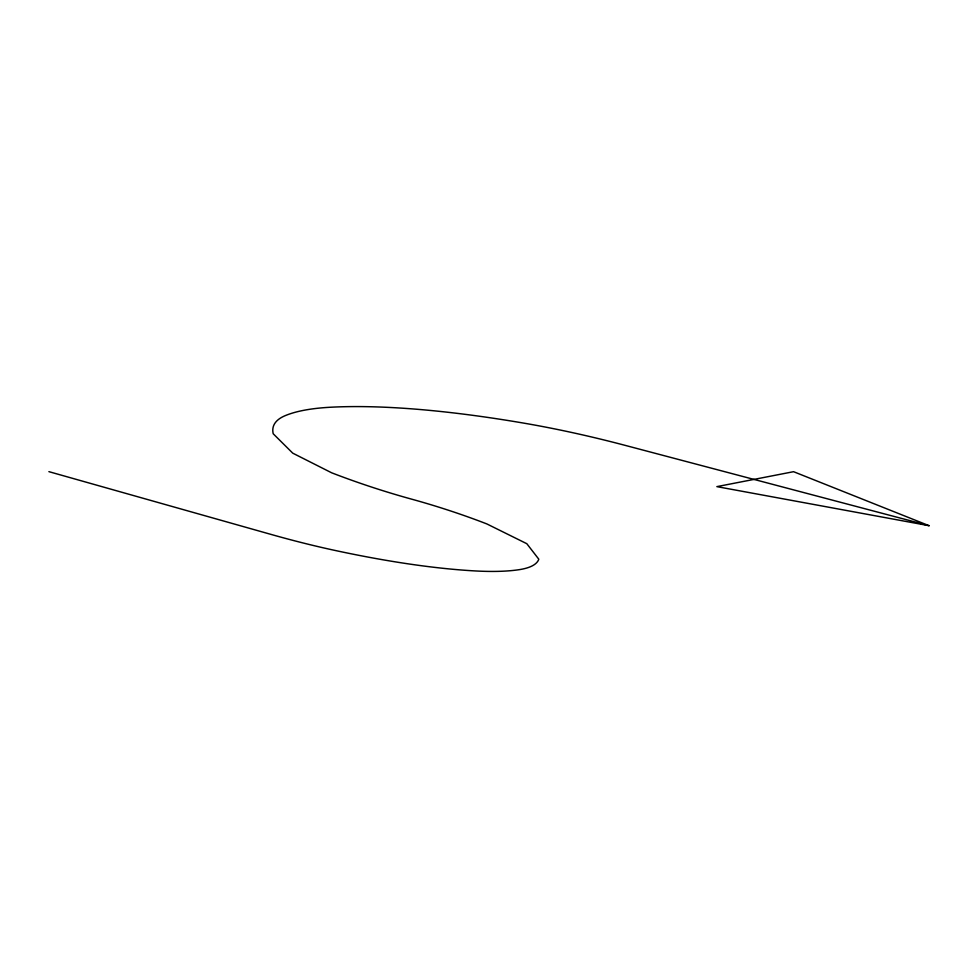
<?xml version="1.0" encoding="UTF-8"?>
<svg xmlns="http://www.w3.org/2000/svg" width="978" height="978" viewBox="0 0 978 978"><rect width="100%" height="100%" fill="white"/><g stroke="black" fill="none" stroke-linecap="round" stroke-linejoin="round"><path stroke-width="1.47" d="M929.1 525.699L716.862 486.628L793.561 471.689L929.1 525.699L625.076 445.345A318.95 78.423 15.9 0 0 523.609 423.095A456.53 105.049 15.6 0 0 330.087 407.264A309.794 74.817 16.4 0 0 285.185 415.662A199.463 49.132 17.2 0 0 273.217 433.767L292.74 453.156L331.628 472.79A224.182 58.594 17.9 0 0 411.689 499.171A172.373 36.724 17.4 0 1 486.873 523.939L526.8 543.695L538.805 559.208A179.891 40.061 17.9 0 1 518.621 569.758A289.317 65.819 18.6 0 1 475.418 570.944A468.878 112.128 19.6 0 1 335.967 550.638A283.217 62.726 18.9 0 1 271.493 534.538L48.9 471.653"/></g></svg>
